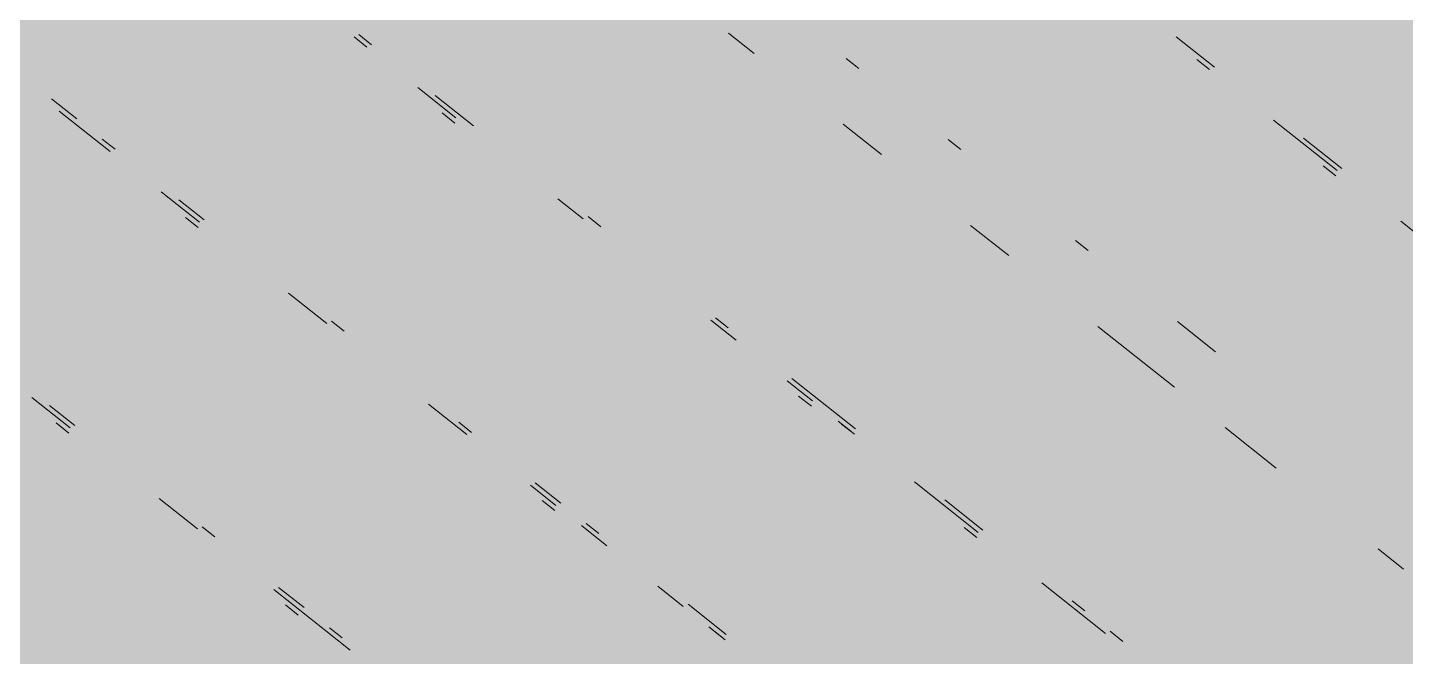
# Model space of a CAD drawing. Header units: millimetres. Extents: x 5 to 1315, y 5 to 292.
# Drawn here: x 1180.393 to 1183.984, y 95.867 to 97.505 of the extents above; entities that cross this region are included whole.
import ezdxf

# ---------------------------------------------------------------- set-up
doc = ezdxf.new("R2010")
doc.units = ezdxf.units.MM
doc.layers.add('EXISTING', color=7, linetype='Continuous')
doc.layers.add('IMAGES', color=7, linetype='Continuous')

# ---------------------------------------------------------------- blocks, each defined once
blk = doc.blocks.new('SHEET_03')
at = {"layer": 'EXISTING', "color": 250, "lineweight": 9}
for p, q in [((281.2438, 97.4811), (281.277, 97.4548)), ((281.2895, 97.4606), (281.2563, 97.487)), ((282.2201, 97.4907), (282.2865, 97.438)), ((283.4864, 97.402), (283.3868, 97.4811)), ((282.5598, 97.3986), (282.5266, 97.425)), ((283.4407, 97.4225), (283.4739, 97.3962)), ((281.4098, 97.3494), (281.5094, 97.2704)), ((280.521, 97.2676), (280.4546, 97.3202)), ((281.555, 97.2499), (281.4555, 97.3289)), ((280.4753, 97.288), (280.6081, 97.1827)), ((281.5062, 97.2568), (281.473, 97.2831)), ((283.6399, 97.2645), (283.8059, 97.1328)), ((282.5189, 97.2537), (282.6184, 97.1746)), ((280.6206, 97.1885), (280.5874, 97.2149)), ((282.8253, 97.1879), (282.7921, 97.2143)), ((283.8184, 97.1386), (283.7188, 97.2177)), ((283.8027, 97.1192), (283.7696, 97.1455)), ((280.7409, 97.0773), (280.8404, 96.9983)), ((280.8529, 97.0042), (280.7865, 97.0568)), ((281.7749, 97.0597), (281.8413, 97.007)), ((280.8373, 96.9847), (280.8041, 97.011)), ((281.887, 96.9865), (281.8538, 97.0129)), ((282.8508, 96.9903), (282.9504, 96.9113)), ((283.9719, 97.0011), (284.1378, 96.8694)), ((283.1573, 96.9245), (283.1241, 96.9509)), ((281.0728, 96.8139), (281.1724, 96.7349)), ((281.2181, 96.7144), (281.1849, 96.7408)), ((282.1733, 96.7436), (282.2397, 96.6909)), ((282.2189, 96.7232), (282.1858, 96.7495)), ((283.1828, 96.7269), (283.3819, 96.5688)), ((283.4892, 96.6611), (283.3897, 96.7402)), ((282.3724, 96.5856), (282.4388, 96.5329)), ((282.5509, 96.4598), (282.3849, 96.5915)), ((282.4357, 96.5193), (282.4025, 96.5456)), ((280.4039, 96.5418), (280.5035, 96.4628)), ((280.516, 96.4687), (280.4496, 96.5213)), ((281.438, 96.5242), (281.5376, 96.4452)), ((280.5004, 96.4492), (280.4672, 96.4755)), ((281.55, 96.451), (281.5168, 96.4774)), ((282.5052, 96.4802), (282.5384, 96.4539)), ((282.5478, 96.4461), (282.5146, 96.4725)), ((283.5147, 96.4635), (283.6475, 96.3581)), ((281.7035, 96.3135), (281.7699, 96.2608)), ((281.7824, 96.2667), (281.716, 96.3193)), ((282.7044, 96.3222), (282.8704, 96.1905)), ((280.7359, 96.2784), (280.8355, 96.1994)), ((281.7668, 96.2472), (281.7336, 96.2735)), ((282.8829, 96.1964), (282.7833, 96.2754)), ((280.8811, 96.1789), (280.8479, 96.2053)), ((281.8363, 96.2081), (281.9027, 96.1554)), ((281.882, 96.1877), (281.8488, 96.214)), ((282.8672, 96.1769), (282.834, 96.2032)), ((283.9131, 96.1474), (283.9795, 96.0947)), ((281.0346, 96.0414), (281.2338, 95.8833)), ((281.1135, 95.9946), (281.0471, 96.0472)), ((282.0355, 96.0501), (282.1019, 95.9974)), ((283.0363, 96.0588), (283.2023, 95.9271)), ((283.1484, 95.9857), (283.1152, 96.012)), ((281.0979, 95.9751), (281.0647, 96.0014)), ((282.214, 95.9243), (282.1144, 96.0033)), ((281.2131, 95.9155), (281.1799, 95.9419)), ((282.1683, 95.9447), (282.2015, 95.9184)), ((282.2108, 95.9106), (282.1776, 95.937)), ((283.248, 95.9066), (283.2148, 95.933))]:
    blk.add_line(p, q, dxfattribs=at)
at = {"layer": 'IMAGES', "color": 7}
for points in [[(280.3727, 97.4603), (280.4691, 97.4603), (280.3727, 97.5567), (280.4691, 97.5567)], [(280.4691, 97.4603), (280.9509, 97.4603), (280.4691, 97.5567), (280.9509, 97.5567)], [(280.9509, 97.4603), (281.0473, 97.4603), (280.9509, 97.5567), (281.0473, 97.5567)], [(281.0473, 97.4603), (281.1436, 97.4603), (281.0473, 97.5567), (281.1436, 97.5567)], [(281.1436, 97.4603), (281.3364, 97.4603), (281.1436, 97.5567), (281.3364, 97.5567)], [(281.3364, 97.4603), (281.4327, 97.4603), (281.3364, 97.5567), (281.4327, 97.5567)], [(281.4327, 97.4603), (281.9145, 97.4603), (281.4327, 97.5567), (281.9145, 97.5567)], [(281.9145, 97.4603), (282.0109, 97.4603), (281.9145, 97.5567), (282.0109, 97.5567)], [(282.0109, 97.4603), (282.1073, 97.4603), (282.0109, 97.5567), (282.1073, 97.5567)], [(282.1073, 97.4603), (282.2036, 97.4603), (282.1073, 97.5567), (282.2036, 97.5567)], [(282.2036, 97.4603), (282.3964, 97.4603), (282.2036, 97.5567), (282.3964, 97.5567)], [(282.3964, 97.4603), (282.4927, 97.4603), (282.3964, 97.5567), (282.4927, 97.5567)], [(282.4927, 97.4603), (282.5891, 97.4603), (282.4927, 97.5567), (282.5891, 97.5567)], [(282.5891, 97.4603), (282.6855, 97.4603), (282.5891, 97.5567), (282.6855, 97.5567)], [(282.6855, 97.4603), (283.1673, 97.4603), (282.6855, 97.5567), (283.1673, 97.5567)], [(283.1673, 97.4603), (283.2636, 97.4603), (283.1673, 97.5567), (283.2636, 97.5567)], [(283.2636, 97.4603), (283.4564, 97.4603), (283.2636, 97.5567), (283.4564, 97.5567)], [(283.4564, 97.4603), (283.5527, 97.4603), (283.4564, 97.5567), (283.5527, 97.5567)], [(283.5527, 97.4603), (284.0345, 97.4603), (283.5527, 97.5567), (284.0345, 97.5567)], [(280.3727, 97.3639), (280.4691, 97.3639), (280.3727, 97.4603), (280.4691, 97.4603)], [(280.4691, 97.3639), (280.5655, 97.3639), (280.4691, 97.4603), (280.5655, 97.4603)], [(280.5655, 97.3639), (281.1436, 97.3639), (280.5655, 97.4603), (281.1436, 97.4603)], [(281.1436, 97.3639), (281.24, 97.3639), (281.1436, 97.4603), (281.24, 97.4603)], [(281.24, 97.3639), (281.3364, 97.3639), (281.24, 97.4603), (281.3364, 97.4603)], [(281.3364, 97.3639), (281.4327, 97.3639), (281.3364, 97.4603), (281.4327, 97.4603)], [(281.4327, 97.3639), (281.5291, 97.3639), (281.4327, 97.4603), (281.5291, 97.4603)], [(281.5291, 97.3639), (281.6255, 97.3639), (281.5291, 97.4603), (281.6255, 97.4603)], [(281.6255, 97.3639), (282.1073, 97.3639), (281.6255, 97.4603), (282.1073, 97.4603)], [(282.1073, 97.3639), (282.2036, 97.3639), (282.1073, 97.4603), (282.2036, 97.4603)], [(282.2036, 97.3639), (282.3, 97.3639), (282.2036, 97.4603), (282.3, 97.4603)], [(282.3, 97.3639), (282.3964, 97.3639), (282.3, 97.4603), (282.3964, 97.4603)], [(282.3964, 97.3639), (282.4927, 97.3639), (282.3964, 97.4603), (282.4927, 97.4603)], [(282.4927, 97.3639), (282.5891, 97.3639), (282.4927, 97.4603), (282.5891, 97.4603)], [(282.5891, 97.3639), (282.6855, 97.3639), (282.5891, 97.4603), (282.6855, 97.4603)], [(282.6855, 97.3639), (282.7818, 97.3639), (282.6855, 97.4603), (282.7818, 97.4603)], [(282.7818, 97.3639), (283.36, 97.3639), (282.7818, 97.4603), (283.36, 97.4603)], [(283.36, 97.3639), (283.5527, 97.3639), (283.36, 97.4603), (283.5527, 97.4603)], [(283.5527, 97.3639), (284.2273, 97.3639), (283.5527, 97.4603), (284.2273, 97.4603)], [(280.3727, 97.2675), (280.5655, 97.2675), (280.3727, 97.3639), (280.5655, 97.3639)], [(280.5655, 97.2675), (281.24, 97.2675), (280.5655, 97.3639), (281.24, 97.3639)], [(281.24, 97.2675), (281.3364, 97.2675), (281.24, 97.3639), (281.3364, 97.3639)], [(281.3364, 97.2675), (281.4327, 97.2675), (281.3364, 97.3639), (281.4327, 97.3639)], [(281.4327, 97.2675), (281.5291, 97.2675), (281.4327, 97.3639), (281.5291, 97.3639)], [(281.5291, 97.2675), (281.6255, 97.2675), (281.5291, 97.3639), (281.6255, 97.3639)], [(281.6255, 97.2675), (281.7218, 97.2675), (281.6255, 97.3639), (281.7218, 97.3639)], [(281.7218, 97.2675), (282.2036, 97.2675), (281.7218, 97.3639), (282.2036, 97.3639)], [(282.2036, 97.2675), (282.3, 97.2675), (282.2036, 97.3639), (282.3, 97.3639)], [(282.3, 97.2675), (282.6855, 97.2675), (282.3, 97.3639), (282.6855, 97.3639)], [(282.6855, 97.2675), (282.7818, 97.2675), (282.6855, 97.3639), (282.7818, 97.3639)], [(282.7818, 97.2675), (282.8782, 97.2675), (282.7818, 97.3639), (282.8782, 97.3639)], [(282.8782, 97.2675), (283.36, 97.2675), (282.8782, 97.3639), (283.36, 97.3639)], [(283.36, 97.2675), (283.4564, 97.2675), (283.36, 97.3639), (283.4564, 97.3639)], [(283.4564, 97.2675), (283.5527, 97.2675), (283.4564, 97.3639), (283.5527, 97.3639)], [(283.5527, 97.2675), (283.6491, 97.2675), (283.5527, 97.3639), (283.6491, 97.3639)], [(283.6491, 97.2675), (283.7455, 97.2675), (283.6491, 97.3639), (283.7455, 97.3639)], [(283.7455, 97.2675), (283.8418, 97.2675), (283.7455, 97.3639), (283.8418, 97.3639)], [(283.8418, 97.2675), (284.3236, 97.2675), (283.8418, 97.3639), (284.3236, 97.3639)], [(280.3727, 97.1711), (280.4691, 97.1711), (280.3727, 97.2675), (280.4691, 97.2675)], [(280.4691, 97.1711), (280.6618, 97.1711), (280.4691, 97.2675), (280.6618, 97.2675)], [(280.6618, 97.1711), (280.7582, 97.1711), (280.6618, 97.2675), (280.7582, 97.2675)], [(280.7582, 97.1711), (281.3364, 97.1711), (280.7582, 97.2675), (281.3364, 97.2675)], [(281.3364, 97.1711), (281.4327, 97.1711), (281.3364, 97.2675), (281.4327, 97.2675)], [(281.4327, 97.1711), (281.5291, 97.1711), (281.4327, 97.2675), (281.5291, 97.2675)], [(281.5291, 97.1711), (281.6255, 97.1711), (281.5291, 97.2675), (281.6255, 97.2675)], [(281.6255, 97.1711), (281.7218, 97.1711), (281.6255, 97.2675), (281.7218, 97.2675)], [(281.7218, 97.1711), (281.8182, 97.1711), (281.7218, 97.2675), (281.8182, 97.2675)], [(281.8182, 97.1711), (282.3, 97.1711), (281.8182, 97.2675), (282.3, 97.2675)], [(282.3, 97.1711), (282.3964, 97.1711), (282.3, 97.2675), (282.3964, 97.2675)], [(282.3964, 97.1711), (282.4927, 97.1711), (282.3964, 97.2675), (282.4927, 97.2675)], [(282.4927, 97.1711), (282.5891, 97.1711), (282.4927, 97.2675), (282.5891, 97.2675)], [(282.5891, 97.1711), (282.6855, 97.1711), (282.5891, 97.2675), (282.6855, 97.2675)], [(282.6855, 97.1711), (282.7818, 97.1711), (282.6855, 97.2675), (282.7818, 97.2675)], [(282.7818, 97.1711), (282.8782, 97.1711), (282.7818, 97.2675), (282.8782, 97.2675)], [(282.8782, 97.1711), (282.9745, 97.1711), (282.8782, 97.2675), (282.9745, 97.2675)], [(282.9745, 97.1711), (283.4564, 97.1711), (282.9745, 97.2675), (283.4564, 97.2675)], [(283.4564, 97.1711), (283.5527, 97.1711), (283.4564, 97.2675), (283.5527, 97.2675)], [(283.5527, 97.1711), (283.6491, 97.1711), (283.5527, 97.2675), (283.6491, 97.2675)], [(283.6491, 97.1711), (283.8418, 97.1711), (283.6491, 97.2675), (283.8418, 97.2675)], [(283.8418, 97.1711), (283.9382, 97.1711), (283.8418, 97.2675), (283.9382, 97.2675)], [(283.9382, 97.1711), (284.42, 97.1711), (283.9382, 97.2675), (284.42, 97.2675)], [(279.8909, 97.0747), (280.4691, 97.0747), (279.8909, 97.1711), (280.4691, 97.1711)], [(280.4691, 97.0747), (280.5655, 97.0747), (280.4691, 97.1711), (280.5655, 97.1711)], [(280.5655, 97.0747), (280.6618, 97.0747), (280.5655, 97.1711), (280.6618, 97.1711)], [(280.6618, 97.0747), (280.7582, 97.0747), (280.6618, 97.1711), (280.7582, 97.1711)], [(280.7582, 97.0747), (280.8545, 97.0747), (280.7582, 97.1711), (280.8545, 97.1711)], [(280.8545, 97.0747), (280.9509, 97.0747), (280.8545, 97.1711), (280.9509, 97.1711)], [(280.9509, 97.0747), (281.4327, 97.0747), (280.9509, 97.1711), (281.4327, 97.1711)], [(281.4327, 97.0747), (281.5291, 97.0747), (281.4327, 97.1711), (281.5291, 97.1711)], [(281.5291, 97.0747), (281.6255, 97.0747), (281.5291, 97.1711), (281.6255, 97.1711)], [(281.6255, 97.0747), (281.8182, 97.0747), (281.6255, 97.1711), (281.8182, 97.1711)], [(281.8182, 97.0747), (281.9145, 97.0747), (281.8182, 97.1711), (281.9145, 97.1711)], [(281.9145, 97.0747), (282.3964, 97.0747), (281.9145, 97.1711), (282.3964, 97.1711)], [(282.3964, 97.0747), (282.5891, 97.0747), (282.3964, 97.1711), (282.5891, 97.1711)], [(282.5891, 97.0747), (282.6855, 97.0747), (282.5891, 97.1711), (282.6855, 97.1711)], [(282.6855, 96.9783), (282.7818, 96.9783), (282.6855, 97.1711), (282.7818, 97.1711)], [(282.7818, 97.0747), (282.8782, 97.0747), (282.7818, 97.1711), (282.8782, 97.1711)], [(282.8782, 97.0747), (282.9745, 97.0747), (282.8782, 97.1711), (282.9745, 97.1711)], [(282.9745, 97.0747), (283.0709, 97.0747), (282.9745, 97.1711), (283.0709, 97.1711)], [(283.0709, 97.0747), (283.1673, 97.0747), (283.0709, 97.1711), (283.1673, 97.1711)], [(283.1673, 97.0747), (283.5527, 97.0747), (283.1673, 97.1711), (283.5527, 97.1711)], [(283.5527, 97.0747), (283.6491, 97.0747), (283.5527, 97.1711), (283.6491, 97.1711)], [(283.6491, 97.0747), (283.7455, 97.0747), (283.6491, 97.1711), (283.7455, 97.1711)], [(283.7455, 97.0747), (283.9382, 97.0747), (283.7455, 97.1711), (283.9382, 97.1711)], [(283.9382, 97.0747), (284.0345, 97.0747), (283.9382, 97.1711), (284.0345, 97.1711)], [(280.0836, 96.9783), (280.5655, 96.9783), (280.0836, 97.0747), (280.5655, 97.0747)], [(280.5655, 96.9783), (280.6618, 96.9783), (280.5655, 97.0747), (280.6618, 97.0747)], [(280.6618, 96.9783), (280.7582, 96.9783), (280.6618, 97.0747), (280.7582, 97.0747)], [(280.7582, 96.9783), (280.9509, 96.9783), (280.7582, 97.0747), (280.9509, 97.0747)], [(280.9509, 96.9783), (281.0473, 96.9783), (280.9509, 97.0747), (281.0473, 97.0747)], [(281.0473, 96.9783), (281.6255, 96.9783), (281.0473, 97.0747), (281.6255, 97.0747)], [(281.6255, 96.9783), (281.7218, 96.9783), (281.6255, 97.0747), (281.7218, 97.0747)], [(281.7218, 96.9783), (281.8182, 96.9783), (281.7218, 97.0747), (281.8182, 97.0747)], [(281.8182, 96.9783), (281.9145, 96.9783), (281.8182, 97.0747), (281.9145, 97.0747)], [(281.9145, 96.9783), (282.0109, 96.9783), (281.9145, 97.0747), (282.0109, 97.0747)], [(282.0109, 96.9783), (282.1073, 96.9783), (282.0109, 97.0747), (282.1073, 97.0747)], [(282.1073, 96.9783), (282.5891, 96.9783), (282.1073, 97.0747), (282.5891, 97.0747)], [(282.5891, 96.9783), (282.6855, 96.9783), (282.5891, 97.0747), (282.6855, 97.0747)], [(282.7818, 96.9783), (282.8782, 96.9783), (282.7818, 97.0747), (282.8782, 97.0747)], [(282.8782, 96.9783), (282.9745, 96.9783), (282.8782, 97.0747), (282.9745, 97.0747)], [(282.9745, 96.9783), (283.0709, 96.9783), (282.9745, 97.0747), (283.0709, 97.0747)], [(283.0709, 96.9783), (283.1673, 96.9783), (283.0709, 97.0747), (283.1673, 97.0747)], [(283.1673, 96.9783), (283.2636, 96.9783), (283.1673, 97.0747), (283.2636, 97.0747)], [(283.2636, 96.9783), (283.6491, 96.9783), (283.2636, 97.0747), (283.6491, 97.0747)], [(283.6491, 96.9783), (283.7455, 96.9783), (283.6491, 97.0747), (283.7455, 97.0747)], [(283.7455, 96.9783), (283.8418, 96.9783), (283.7455, 97.0747), (283.8418, 97.0747)], [(283.8418, 96.9783), (284.0345, 96.9783), (283.8418, 97.0747), (284.0345, 97.0747)], [(280.18, 96.8819), (280.6618, 96.8819), (280.18, 96.9783), (280.6618, 96.9783)], [(280.6618, 96.8819), (280.7582, 96.8819), (280.6618, 96.9783), (280.7582, 96.9783)], [(280.7582, 96.8819), (280.8545, 96.8819), (280.7582, 96.9783), (280.8545, 96.9783)], [(280.8545, 96.8819), (280.9509, 96.8819), (280.8545, 96.9783), (280.9509, 96.9783)], [(280.9509, 96.8819), (281.0473, 96.8819), (280.9509, 96.9783), (281.0473, 96.9783)], [(281.0473, 96.8819), (281.1436, 96.8819), (281.0473, 96.9783), (281.1436, 96.9783)], [(281.1436, 96.8819), (281.24, 96.8819), (281.1436, 96.9783), (281.24, 96.9783)], [(281.24, 96.8819), (281.7218, 96.8819), (281.24, 96.9783), (281.7218, 96.9783)], [(281.7218, 96.8819), (281.8182, 96.8819), (281.7218, 96.9783), (281.8182, 96.9783)], [(281.8182, 96.8819), (282.0109, 96.8819), (281.8182, 96.9783), (282.0109, 96.9783)], [(282.0109, 96.8819), (282.1073, 96.8819), (282.0109, 96.9783), (282.1073, 96.9783)], [(282.1073, 96.8819), (282.6855, 96.8819), (282.1073, 96.9783), (282.6855, 96.9783)], [(282.6855, 96.8819), (282.7818, 96.8819), (282.6855, 96.9783), (282.7818, 96.9783)], [(282.7818, 96.8819), (282.8782, 96.8819), (282.7818, 96.9783), (282.8782, 96.9783)], [(282.8782, 96.8819), (282.9745, 96.8819), (282.8782, 96.9783), (282.9745, 96.9783)], [(282.9745, 96.8819), (283.0709, 96.8819), (282.9745, 96.9783), (283.0709, 96.9783)], [(283.0709, 96.8819), (283.1673, 96.8819), (283.0709, 96.9783), (283.1673, 96.9783)], [(283.1673, 96.8819), (283.2636, 96.8819), (283.1673, 96.9783), (283.2636, 96.9783)], [(283.2636, 96.8819), (283.4564, 96.8819), (283.2636, 96.9783), (283.4564, 96.9783)], [(283.4564, 96.8819), (283.8418, 96.8819), (283.4564, 96.9783), (283.8418, 96.9783)], [(283.8418, 96.8819), (283.9382, 96.8819), (283.8418, 96.9783), (283.9382, 96.9783)], [(283.9382, 96.8819), (284.0345, 96.8819), (283.9382, 96.9783), (284.0345, 96.9783)], [(280.18, 96.7855), (280.7582, 96.7855), (280.18, 96.8819), (280.7582, 96.8819)], [(280.7582, 96.7855), (280.8545, 96.7855), (280.7582, 96.8819), (280.8545, 96.8819)], [(280.8545, 96.7855), (280.9509, 96.7855), (280.8545, 96.8819), (280.9509, 96.8819)], [(280.9509, 96.7855), (281.0473, 96.7855), (280.9509, 96.8819), (281.0473, 96.8819)], [(281.0473, 96.7855), (281.1436, 96.7855), (281.0473, 96.8819), (281.1436, 96.8819)], [(281.1436, 96.7855), (281.24, 96.7855), (281.1436, 96.8819), (281.24, 96.8819)], [(281.24, 96.7855), (281.3364, 96.7855), (281.24, 96.8819), (281.3364, 96.8819)], [(281.3364, 96.7855), (281.9145, 96.7855), (281.3364, 96.8819), (281.9145, 96.8819)], [(281.9145, 96.7855), (282.0109, 96.7855), (281.9145, 96.8819), (282.0109, 96.8819)], [(282.0109, 96.7855), (282.2036, 96.7855), (282.0109, 96.8819), (282.2036, 96.8819)], [(282.2036, 96.7855), (282.3, 96.7855), (282.2036, 96.8819), (282.3, 96.8819)], [(282.3, 96.7855), (282.7818, 96.7855), (282.3, 96.8819), (282.7818, 96.8819)], [(282.7818, 96.7855), (282.8782, 96.7855), (282.7818, 96.8819), (282.8782, 96.8819)], [(282.8782, 96.7855), (282.9745, 96.7855), (282.8782, 96.8819), (282.9745, 96.8819)], [(282.9745, 96.7855), (283.0709, 96.7855), (282.9745, 96.8819), (283.0709, 96.8819)], [(283.0709, 96.7855), (283.36, 96.7855), (283.0709, 96.8819), (283.36, 96.8819)], [(283.36, 96.7855), (283.4564, 96.7855), (283.36, 96.8819), (283.4564, 96.8819)], [(283.4564, 96.7855), (283.5527, 96.7855), (283.4564, 96.8819), (283.5527, 96.8819)], [(283.5527, 96.7855), (283.9382, 96.7855), (283.5527, 96.8819), (283.9382, 96.8819)], [(283.9382, 96.7855), (284.0345, 96.7855), (283.9382, 96.8819), (284.0345, 96.8819)], [(280.3727, 96.6891), (280.4691, 96.6891), (280.3727, 96.7855), (280.4691, 96.7855)], [(280.4691, 96.6891), (280.9509, 96.6891), (280.4691, 96.7855), (280.9509, 96.7855)], [(280.9509, 96.6891), (281.0473, 96.6891), (280.9509, 96.7855), (281.0473, 96.7855)], [(281.0473, 96.6891), (281.24, 96.6891), (281.0473, 96.7855), (281.24, 96.7855)], [(281.24, 96.6891), (281.3364, 96.6891), (281.24, 96.7855), (281.3364, 96.7855)], [(281.3364, 96.6891), (281.4327, 96.6891), (281.3364, 96.7855), (281.4327, 96.7855)], [(281.4327, 96.6891), (281.9145, 96.6891), (281.4327, 96.7855), (281.9145, 96.7855)], [(281.9145, 96.6891), (282.0109, 96.6891), (281.9145, 96.7855), (282.0109, 96.7855)], [(282.0109, 96.6891), (282.1073, 96.6891), (282.0109, 96.7855), (282.1073, 96.7855)], [(282.1073, 96.6891), (282.3, 96.6891), (282.1073, 96.7855), (282.3, 96.7855)], [(282.3, 96.6891), (282.3964, 96.6891), (282.3, 96.7855), (282.3964, 96.7855)], [(282.3964, 96.6891), (282.4927, 96.6891), (282.3964, 96.7855), (282.4927, 96.7855)], [(282.4927, 96.6891), (282.9745, 96.6891), (282.4927, 96.7855), (282.9745, 96.7855)], [(282.9745, 96.6891), (283.0709, 96.6891), (282.9745, 96.7855), (283.0709, 96.7855)], [(283.0709, 96.6891), (283.1673, 96.6891), (283.0709, 96.7855), (283.1673, 96.7855)], [(283.1673, 96.6891), (283.4564, 96.6891), (283.1673, 96.7855), (283.4564, 96.7855)], [(283.4564, 96.6891), (283.6491, 96.6891), (283.4564, 96.7855), (283.6491, 96.7855)], [(283.6491, 96.6891), (284.0345, 96.6891), (283.6491, 96.7855), (284.0345, 96.7855)], [(280.3727, 96.5927), (280.4691, 96.5927), (280.3727, 96.6891), (280.4691, 96.6891)], [(280.4691, 96.5927), (281.0473, 96.5927), (280.4691, 96.6891), (281.0473, 96.6891)], [(281.0473, 96.5927), (281.1436, 96.5927), (281.0473, 96.6891), (281.1436, 96.6891)], [(281.1436, 96.5927), (281.24, 96.5927), (281.1436, 96.6891), (281.24, 96.6891)], [(281.24, 96.5927), (281.3364, 96.5927), (281.24, 96.6891), (281.3364, 96.6891)], [(281.3364, 96.5927), (281.4327, 96.5927), (281.3364, 96.6891), (281.4327, 96.6891)], [(281.4327, 96.5927), (281.5291, 96.5927), (281.4327, 96.6891), (281.5291, 96.6891)], [(281.5291, 96.5927), (282.0109, 96.5927), (281.5291, 96.6891), (282.0109, 96.6891)], [(282.0109, 96.5927), (282.1073, 96.5927), (282.0109, 96.6891), (282.1073, 96.6891)], [(282.1073, 96.5927), (282.2036, 96.5927), (282.1073, 96.6891), (282.2036, 96.6891)], [(282.2036, 96.5927), (282.3, 96.5927), (282.2036, 96.6891), (282.3, 96.6891)], [(282.3, 96.5927), (282.3964, 96.5927), (282.3, 96.6891), (282.3964, 96.6891)], [(282.3964, 96.5927), (282.4927, 96.5927), (282.3964, 96.6891), (282.4927, 96.6891)], [(282.4927, 96.5927), (282.5891, 96.5927), (282.4927, 96.6891), (282.5891, 96.6891)], [(282.5891, 96.5927), (283.0709, 96.5927), (282.5891, 96.6891), (283.0709, 96.6891)], [(283.0709, 96.5927), (283.1673, 96.5927), (283.0709, 96.6891), (283.1673, 96.6891)], [(283.1673, 96.5927), (283.2636, 96.5927), (283.1673, 96.6891), (283.2636, 96.6891)], [(283.2636, 96.5927), (283.36, 96.5927), (283.2636, 96.6891), (283.36, 96.6891)], [(283.36, 96.4963), (283.4564, 96.4963), (283.36, 96.6891), (283.4564, 96.6891)], [(283.4564, 96.5927), (283.6491, 96.5927), (283.4564, 96.6891), (283.6491, 96.6891)], [(283.6491, 96.5927), (283.7455, 96.5927), (283.6491, 96.6891), (283.7455, 96.6891)], [(283.7455, 96.5927), (283.8418, 96.5927), (283.7455, 96.6891), (283.8418, 96.6891)], [(283.8418, 96.4963), (284.3236, 96.4963), (283.8418, 96.6891), (284.3236, 96.6891)], [(280.3727, 96.4963), (280.4691, 96.4963), (280.3727, 96.5927), (280.4691, 96.5927)], [(280.4691, 96.4963), (280.5655, 96.4963), (280.4691, 96.5927), (280.5655, 96.5927)], [(280.5655, 96.4963), (280.6618, 96.4963), (280.5655, 96.5927), (280.6618, 96.5927)], [(280.6618, 96.4963), (281.1436, 96.4963), (280.6618, 96.5927), (281.1436, 96.5927)], [(281.1436, 96.4963), (281.24, 96.4963), (281.1436, 96.5927), (281.24, 96.5927)], [(281.24, 96.4963), (281.3364, 96.4963), (281.24, 96.5927), (281.3364, 96.5927)], [(281.3364, 96.4963), (281.4327, 96.4963), (281.3364, 96.5927), (281.4327, 96.5927)], [(281.4327, 96.4963), (281.5291, 96.4963), (281.4327, 96.5927), (281.5291, 96.5927)], [(281.5291, 96.4963), (281.6255, 96.4963), (281.5291, 96.5927), (281.6255, 96.5927)], [(281.6255, 96.4963), (282.2036, 96.4963), (281.6255, 96.5927), (282.2036, 96.5927)], [(282.2036, 96.4963), (282.3, 96.4963), (282.2036, 96.5927), (282.3, 96.5927)], [(282.3, 96.4963), (282.3964, 96.4963), (282.3, 96.5927), (282.3964, 96.5927)], [(282.3964, 96.4963), (282.4927, 96.4963), (282.3964, 96.5927), (282.4927, 96.5927)], [(282.4927, 96.4963), (282.5891, 96.4963), (282.4927, 96.5927), (282.5891, 96.5927)], [(282.5891, 96.4963), (282.6855, 96.4963), (282.5891, 96.5927), (282.6855, 96.5927)], [(282.6855, 96.4963), (283.1673, 96.4963), (282.6855, 96.5927), (283.1673, 96.5927)], [(283.1673, 96.4963), (283.2636, 96.4963), (283.1673, 96.5927), (283.2636, 96.5927)], [(283.2636, 96.4963), (283.36, 96.4963), (283.2636, 96.5927), (283.36, 96.5927)], [(283.4564, 96.4963), (283.5527, 96.4963), (283.4564, 96.5927), (283.5527, 96.5927)], [(283.5527, 96.4963), (283.6491, 96.4963), (283.5527, 96.5927), (283.6491, 96.5927)], [(283.6491, 96.4963), (283.7455, 96.4963), (283.6491, 96.5927), (283.7455, 96.5927)], [(283.7455, 96.4963), (283.8418, 96.4963), (283.7455, 96.5927), (283.8418, 96.5927)], [(280.3727, 96.3999), (280.4691, 96.3999), (280.3727, 96.4963), (280.4691, 96.4963)], [(280.4691, 96.3999), (280.5655, 96.3999), (280.4691, 96.4963), (280.5655, 96.4963)], [(280.5655, 96.3035), (280.6618, 96.3035), (280.5655, 96.4963), (280.6618, 96.4963)], [(280.6618, 96.3999), (280.7582, 96.3999), (280.6618, 96.4963), (280.7582, 96.4963)], [(280.7582, 96.3999), (280.8545, 96.3999), (280.7582, 96.4963), (280.8545, 96.4963)], [(280.8545, 96.3999), (281.24, 96.3999), (280.8545, 96.4963), (281.24, 96.4963)], [(281.24, 96.3999), (281.3364, 96.3999), (281.24, 96.4963), (281.3364, 96.4963)], [(281.3364, 96.3999), (281.4327, 96.3999), (281.3364, 96.4963), (281.4327, 96.4963)], [(281.4327, 96.3999), (281.6255, 96.3999), (281.4327, 96.4963), (281.6255, 96.4963)], [(281.6255, 96.3999), (281.7218, 96.3999), (281.6255, 96.4963), (281.7218, 96.4963)], [(281.7218, 96.3999), (281.8182, 96.3999), (281.7218, 96.4963), (281.8182, 96.4963)], [(281.8182, 96.3999), (282.3, 96.3999), (281.8182, 96.4963), (282.3, 96.4963)], [(282.3, 96.3999), (282.3964, 96.3999), (282.3, 96.4963), (282.3964, 96.4963)], [(282.3964, 96.3999), (282.4927, 96.3999), (282.3964, 96.4963), (282.4927, 96.4963)], [(282.4927, 96.3999), (282.5891, 96.3999), (282.4927, 96.4963), (282.5891, 96.4963)], [(282.5891, 96.3999), (282.6855, 96.3999), (282.5891, 96.4963), (282.6855, 96.4963)], [(282.6855, 96.3999), (282.7818, 96.3999), (282.6855, 96.4963), (282.7818, 96.4963)], [(282.7818, 96.3999), (282.8782, 96.3999), (282.7818, 96.4963), (282.8782, 96.4963)], [(282.8782, 96.3999), (283.2636, 96.3999), (282.8782, 96.4963), (283.2636, 96.4963)], [(283.2636, 96.3999), (283.36, 96.3999), (283.2636, 96.4963), (283.36, 96.4963)], [(283.36, 96.3999), (283.4564, 96.3999), (283.36, 96.4963), (283.4564, 96.4963)], [(283.4564, 96.3999), (283.5527, 96.3999), (283.4564, 96.4963), (283.5527, 96.4963)], [(283.5527, 96.3999), (283.6491, 96.3999), (283.5527, 96.4963), (283.6491, 96.4963)], [(283.6491, 96.3999), (283.7455, 96.3999), (283.6491, 96.4963), (283.7455, 96.4963)], [(283.7455, 96.3999), (283.8418, 96.3999), (283.7455, 96.4963), (283.8418, 96.4963)], [(283.8418, 96.3999), (284.42, 96.3999), (283.8418, 96.4963), (284.42, 96.4963)], [(280.3727, 96.3035), (280.4691, 96.3035), (280.3727, 96.3999), (280.4691, 96.3999)], [(280.4691, 96.3035), (280.5655, 96.3035), (280.4691, 96.3999), (280.5655, 96.3999)], [(280.6618, 96.2071), (280.7582, 96.2071), (280.6618, 96.3999), (280.7582, 96.3999)], [(280.7582, 96.3035), (280.8545, 96.3035), (280.7582, 96.3999), (280.8545, 96.3999)], [(280.8545, 96.3035), (280.9509, 96.3035), (280.8545, 96.3999), (280.9509, 96.3999)], [(280.9509, 96.3035), (281.4327, 96.3035), (280.9509, 96.3999), (281.4327, 96.3999)], [(281.4327, 96.3035), (281.5291, 96.3035), (281.4327, 96.3999), (281.5291, 96.3999)], [(281.5291, 96.3035), (281.6255, 96.3035), (281.5291, 96.3999), (281.6255, 96.3999)], [(281.6255, 96.3035), (281.7218, 96.3035), (281.6255, 96.3999), (281.7218, 96.3999)], [(281.7218, 96.3035), (281.8182, 96.3035), (281.7218, 96.3999), (281.8182, 96.3999)], [(281.8182, 96.3035), (281.9145, 96.3035), (281.8182, 96.3999), (281.9145, 96.3999)], [(281.9145, 96.3035), (282.3964, 96.3035), (281.9145, 96.3999), (282.3964, 96.3999)], [(282.3964, 96.3035), (282.4927, 96.3035), (282.3964, 96.3999), (282.4927, 96.3999)], [(282.4927, 96.3035), (282.5891, 96.3035), (282.4927, 96.3999), (282.5891, 96.3999)], [(282.5891, 96.3035), (282.6855, 96.3035), (282.5891, 96.3999), (282.6855, 96.3999)], [(282.6855, 96.3035), (282.7818, 96.3035), (282.6855, 96.3999), (282.7818, 96.3999)], [(282.7818, 96.3035), (282.8782, 96.3035), (282.7818, 96.3999), (282.8782, 96.3999)], [(282.8782, 96.3035), (282.9745, 96.3035), (282.8782, 96.3999), (282.9745, 96.3999)], [(282.9745, 96.3035), (283.36, 96.3035), (282.9745, 96.3999), (283.36, 96.3999)], [(283.36, 96.3035), (283.4564, 96.3035), (283.36, 96.3999), (283.4564, 96.3999)], [(283.4564, 96.3035), (283.5527, 96.3035), (283.4564, 96.3999), (283.5527, 96.3999)], [(283.5527, 96.3035), (283.6491, 96.3035), (283.5527, 96.3999), (283.6491, 96.3999)], [(283.6491, 96.2071), (283.7455, 96.2071), (283.6491, 96.3999), (283.7455, 96.3999)], [(283.7455, 96.3035), (283.8418, 96.3035), (283.7455, 96.3999), (283.8418, 96.3999)], [(283.8418, 96.3035), (283.9382, 96.3035), (283.8418, 96.3999), (283.9382, 96.3999)], [(283.9382, 96.3035), (284.0345, 96.3035), (283.9382, 96.3999), (284.0345, 96.3999)], [(279.9873, 96.2071), (280.5655, 96.2071), (279.9873, 96.3035), (280.5655, 96.3035)], [(280.5655, 96.2071), (280.6618, 96.2071), (280.5655, 96.3035), (280.6618, 96.3035)], [(280.7582, 96.2071), (280.8545, 96.2071), (280.7582, 96.3035), (280.8545, 96.3035)], [(280.8545, 96.2071), (280.9509, 96.2071), (280.8545, 96.3035), (280.9509, 96.3035)], [(280.9509, 96.2071), (281.0473, 96.2071), (280.9509, 96.3035), (281.0473, 96.3035)], [(281.0473, 96.2071), (281.5291, 96.2071), (281.0473, 96.3035), (281.5291, 96.3035)], [(281.5291, 96.2071), (281.6255, 96.2071), (281.5291, 96.3035), (281.6255, 96.3035)], [(281.6255, 96.2071), (281.7218, 96.2071), (281.6255, 96.3035), (281.7218, 96.3035)], [(281.7218, 96.2071), (281.9145, 96.2071), (281.7218, 96.3035), (281.9145, 96.3035)], [(281.9145, 96.2071), (282.0109, 96.2071), (281.9145, 96.3035), (282.0109, 96.3035)], [(282.0109, 96.2071), (282.1073, 96.2071), (282.0109, 96.3035), (282.1073, 96.3035)], [(282.1073, 96.2071), (282.5891, 96.2071), (282.1073, 96.3035), (282.5891, 96.3035)], [(282.5891, 96.2071), (282.6855, 96.2071), (282.5891, 96.3035), (282.6855, 96.3035)], [(282.6855, 96.2071), (282.8782, 96.2071), (282.6855, 96.3035), (282.8782, 96.3035)], [(282.8782, 96.2071), (282.9745, 96.2071), (282.8782, 96.3035), (282.9745, 96.3035)], [(282.9745, 96.2071), (283.0709, 96.2071), (282.9745, 96.3035), (283.0709, 96.3035)], [(283.0709, 96.2071), (283.5527, 96.2071), (283.0709, 96.3035), (283.5527, 96.3035)], [(283.5527, 96.2071), (283.6491, 96.2071), (283.5527, 96.3035), (283.6491, 96.3035)], [(283.7455, 96.2071), (284.0345, 96.2071), (283.7455, 96.3035), (284.0345, 96.3035)], [(280.0836, 96.1107), (280.6618, 96.1107), (280.0836, 96.2071), (280.6618, 96.2071)], [(280.6618, 96.1107), (280.7582, 96.1107), (280.6618, 96.2071), (280.7582, 96.2071)], [(280.7582, 96.1107), (280.9509, 96.1107), (280.7582, 96.2071), (280.9509, 96.2071)], [(280.9509, 96.1107), (281.0473, 96.1107), (280.9509, 96.2071), (281.0473, 96.2071)], [(281.0473, 96.1107), (281.1436, 96.1107), (281.0473, 96.2071), (281.1436, 96.2071)], [(281.1436, 96.1107), (281.6255, 96.1107), (281.1436, 96.2071), (281.6255, 96.2071)], [(281.6255, 96.1107), (281.7218, 96.1107), (281.6255, 96.2071), (281.7218, 96.2071)], [(281.7218, 96.1107), (281.8182, 96.1107), (281.7218, 96.2071), (281.8182, 96.2071)], [(281.8182, 96.1107), (281.9145, 96.1107), (281.8182, 96.2071), (281.9145, 96.2071)], [(281.9145, 96.0143), (282.0109, 96.0143), (281.9145, 96.2071), (282.0109, 96.2071)], [(282.0109, 96.1107), (282.1073, 96.1107), (282.0109, 96.2071), (282.1073, 96.2071)], [(282.1073, 96.1107), (282.2036, 96.1107), (282.1073, 96.2071), (282.2036, 96.2071)], [(282.2036, 96.1107), (282.6855, 96.1107), (282.2036, 96.2071), (282.6855, 96.2071)], [(282.6855, 96.1107), (282.7818, 96.1107), (282.6855, 96.2071), (282.7818, 96.2071)], [(282.7818, 96.1107), (282.9745, 96.1107), (282.7818, 96.2071), (282.9745, 96.2071)], [(282.9745, 96.1107), (283.0709, 96.1107), (282.9745, 96.2071), (283.0709, 96.2071)], [(283.0709, 96.1107), (283.1673, 96.1107), (283.0709, 96.2071), (283.1673, 96.2071)], [(283.1673, 96.1107), (283.5527, 96.1107), (283.1673, 96.2071), (283.5527, 96.2071)], [(283.5527, 96.1107), (283.6491, 96.1107), (283.5527, 96.2071), (283.6491, 96.2071)], [(283.6491, 96.1107), (283.8418, 96.1107), (283.6491, 96.2071), (283.8418, 96.2071)], [(283.8418, 96.1107), (283.9382, 96.1107), (283.8418, 96.2071), (283.9382, 96.2071)], [(283.9382, 96.1107), (284.0345, 96.1107), (283.9382, 96.2071), (284.0345, 96.2071)], [(280.2764, 96.0143), (280.7582, 96.0143), (280.2764, 96.1107), (280.7582, 96.1107)], [(280.7582, 96.0143), (280.8545, 96.0143), (280.7582, 96.1107), (280.8545, 96.1107)], [(280.8545, 96.0143), (280.9509, 96.0143), (280.8545, 96.1107), (280.9509, 96.1107)], [(280.9509, 96.0143), (281.0473, 96.0143), (280.9509, 96.1107), (281.0473, 96.1107)], [(281.0473, 96.0143), (281.1436, 96.0143), (281.0473, 96.1107), (281.1436, 96.1107)], [(281.1436, 96.0143), (281.24, 96.0143), (281.1436, 96.1107), (281.24, 96.1107)], [(281.24, 96.0143), (281.7218, 96.0143), (281.24, 96.1107), (281.7218, 96.1107)], [(281.7218, 96.0143), (281.8182, 96.0143), (281.7218, 96.1107), (281.8182, 96.1107)], [(281.8182, 96.0143), (281.9145, 96.0143), (281.8182, 96.1107), (281.9145, 96.1107)], [(282.0109, 96.0143), (282.1073, 96.0143), (282.0109, 96.1107), (282.1073, 96.1107)], [(282.1073, 96.0143), (282.2036, 96.0143), (282.1073, 96.1107), (282.2036, 96.1107)], [(282.2036, 96.0143), (282.3, 96.0143), (282.2036, 96.1107), (282.3, 96.1107)], [(282.3, 96.0143), (282.7818, 96.0143), (282.3, 96.1107), (282.7818, 96.1107)], [(282.7818, 96.0143), (282.8782, 96.0143), (282.7818, 96.1107), (282.8782, 96.1107)], [(282.8782, 96.0143), (282.9745, 96.0143), (282.8782, 96.1107), (282.9745, 96.1107)], [(282.9745, 96.0143), (283.0709, 96.0143), (282.9745, 96.1107), (283.0709, 96.1107)], [(283.0709, 96.0143), (283.1673, 96.0143), (283.0709, 96.1107), (283.1673, 96.1107)], [(283.1673, 96.0143), (283.2636, 96.0143), (283.1673, 96.1107), (283.2636, 96.1107)], [(283.2636, 96.0143), (283.7455, 96.0143), (283.2636, 96.1107), (283.7455, 96.1107)], [(283.7455, 96.0143), (283.8418, 96.0143), (283.7455, 96.1107), (283.8418, 96.1107)], [(283.8418, 96.0143), (283.9382, 96.0143), (283.8418, 96.1107), (283.9382, 96.1107)], [(283.9382, 96.0143), (284.0345, 96.0143), (283.9382, 96.1107), (284.0345, 96.1107)], [(280.3727, 95.9179), (280.9509, 95.9179), (280.3727, 96.0143), (280.9509, 96.0143)], [(280.9509, 95.9179), (281.0473, 95.9179), (280.9509, 96.0143), (281.0473, 96.0143)], [(281.0473, 95.9179), (281.24, 95.9179), (281.0473, 96.0143), (281.24, 96.0143)], [(281.24, 95.9179), (281.3364, 95.9179), (281.24, 96.0143), (281.3364, 96.0143)], [(281.3364, 95.9179), (281.4327, 95.9179), (281.3364, 96.0143), (281.4327, 96.0143)], [(281.4327, 95.9179), (281.8182, 95.9179), (281.4327, 96.0143), (281.8182, 96.0143)], [(281.8182, 95.9179), (281.9145, 95.9179), (281.8182, 96.0143), (281.9145, 96.0143)], [(281.9145, 95.9179), (282.0109, 95.9179), (281.9145, 96.0143), (282.0109, 96.0143)], [(282.0109, 95.9179), (282.1073, 95.9179), (282.0109, 96.0143), (282.1073, 96.0143)], [(282.1073, 95.9179), (282.2036, 95.9179), (282.1073, 96.0143), (282.2036, 96.0143)], [(282.2036, 95.9179), (282.3, 95.9179), (282.2036, 96.0143), (282.3, 96.0143)], [(282.3, 95.9179), (282.3964, 95.9179), (282.3, 96.0143), (282.3964, 96.0143)], [(282.3964, 95.9179), (282.9745, 95.9179), (282.3964, 96.0143), (282.9745, 96.0143)], [(282.9745, 95.9179), (283.0709, 95.9179), (282.9745, 96.0143), (283.0709, 96.0143)], [(283.0709, 95.9179), (283.2636, 95.9179), (283.0709, 96.0143), (283.2636, 96.0143)], [(283.2636, 95.9179), (283.8418, 95.9179), (283.2636, 96.0143), (283.8418, 96.0143)], [(283.8418, 95.9179), (283.9382, 95.9179), (283.8418, 96.0143), (283.9382, 96.0143)], [(283.9382, 95.9179), (284.0345, 95.9179), (283.9382, 96.0143), (284.0345, 96.0143)], [(280.3727, 95.8215), (280.4691, 95.8215), (280.3727, 95.9179), (280.4691, 95.9179)], [(280.4691, 95.8215), (280.9509, 95.8215), (280.4691, 95.9179), (280.9509, 95.9179)], [(280.9509, 95.8215), (281.0473, 95.8215), (280.9509, 95.9179), (281.0473, 95.9179)], [(281.0473, 95.8215), (281.1436, 95.8215), (281.0473, 95.9179), (281.1436, 95.9179)], [(281.1436, 95.8215), (281.24, 95.8215), (281.1436, 95.9179), (281.24, 95.9179)], [(281.24, 95.8215), (281.3364, 95.8215), (281.24, 95.9179), (281.3364, 95.9179)], [(281.3364, 95.8215), (281.4327, 95.8215), (281.3364, 95.9179), (281.4327, 95.9179)], [(281.4327, 95.8215), (281.5291, 95.8215), (281.4327, 95.9179), (281.5291, 95.9179)], [(281.5291, 95.8215), (282.0109, 95.8215), (281.5291, 95.9179), (282.0109, 95.9179)], [(282.0109, 95.8215), (282.1073, 95.8215), (282.0109, 95.9179), (282.1073, 95.9179)], [(282.1073, 95.8215), (282.2036, 95.8215), (282.1073, 95.9179), (282.2036, 95.9179)], [(282.2036, 95.8215), (282.3964, 95.8215), (282.2036, 95.9179), (282.3964, 95.9179)], [(282.3964, 95.8215), (282.4927, 95.8215), (282.3964, 95.9179), (282.4927, 95.9179)], [(282.4927, 95.8215), (282.5891, 95.8215), (282.4927, 95.9179), (282.5891, 95.9179)], [(282.5891, 95.8215), (282.9745, 95.8215), (282.5891, 95.9179), (282.9745, 95.9179)], [(282.9745, 95.8215), (283.0709, 95.8215), (282.9745, 95.9179), (283.0709, 95.9179)], [(283.0709, 95.8215), (283.1673, 95.8215), (283.0709, 95.9179), (283.1673, 95.9179)], [(283.1673, 95.8215), (283.36, 95.8215), (283.1673, 95.9179), (283.36, 95.9179)], [(283.36, 95.8215), (283.4564, 95.8215), (283.36, 95.9179), (283.4564, 95.9179)], [(283.4564, 95.8215), (283.5527, 95.8215), (283.4564, 95.9179), (283.5527, 95.9179)], [(283.5527, 95.8215), (284.0345, 95.8215), (283.5527, 95.9179), (284.0345, 95.9179)]]:
    blk.add_solid(points, dxfattribs=at)

msp = doc.modelspace()

# ---------------------------------------------------------------- block references
msp.add_blockref('SHEET_03', (900, 0))

doc.saveas('drawing.dxf')
